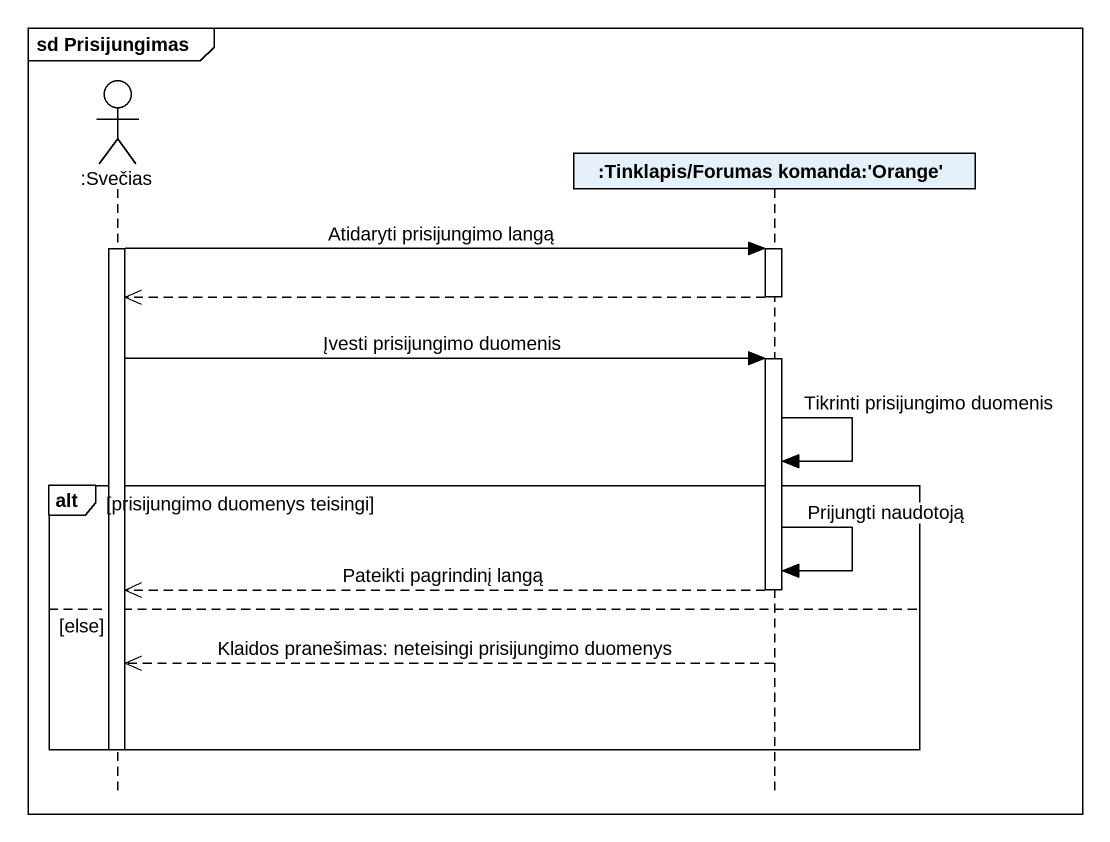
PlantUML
@startuml
mainframe sd Prisijungimas
hide footbox
actor ":Svečias" as Svečias
participant ":Tinklapis/Forumas komanda:'Orange'" as Tinklapis_Forumas_komanda

activate Svečias
Svečias -> Tinklapis_Forumas_komanda : Atidaryti prisijungimo langą
activate Tinklapis_Forumas_komanda
Tinklapis_Forumas_komanda -->> Svečias
deactivate Tinklapis_Forumas_komanda
Svečias -> Tinklapis_Forumas_komanda : Įvesti prisijungimo duomenis
activate Tinklapis_Forumas_komanda
Tinklapis_Forumas_komanda -> Tinklapis_Forumas_komanda : Tikrinti prisijungimo duomenis
alt prisijungimo duomenys teisingi
  Tinklapis_Forumas_komanda -> Tinklapis_Forumas_komanda : Prijungti naudotoją
  Tinklapis_Forumas_komanda -->> Svečias : Pateikti pagrindinį langą
  deactivate Tinklapis_Forumas_komanda
else else
  Tinklapis_Forumas_komanda -->> Svečias : Klaidos pranešimas: neteisingi prisijungimo duomenys
end
deactivate Svečias
@enduml
